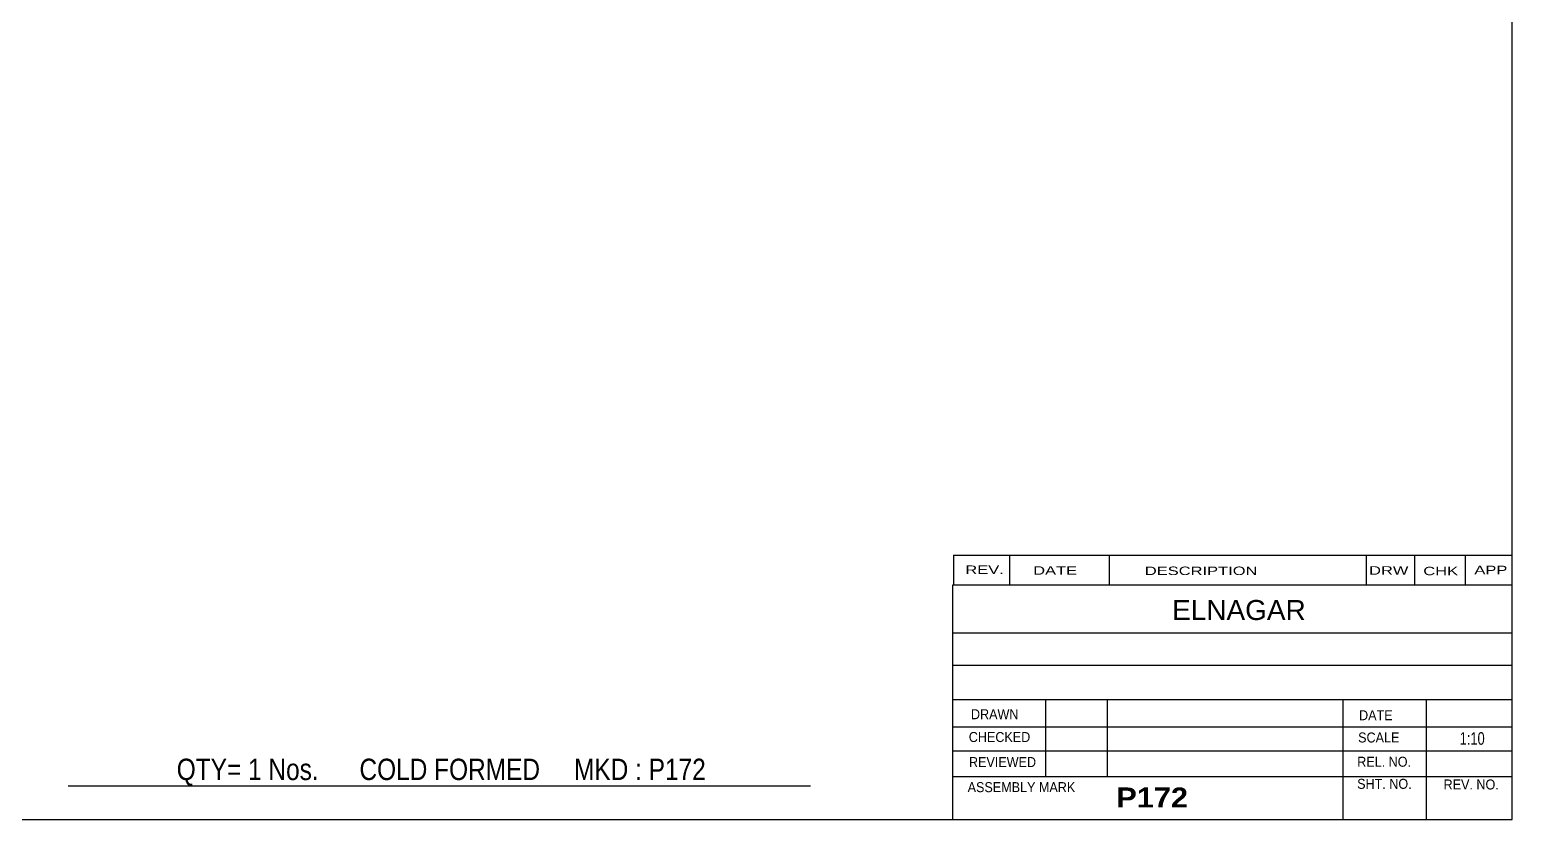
# Model space of a CAD drawing. Header units: millimetres. Extents: x -63 to 340, y -183 to 94.
# Drawn here: x 107.6 to 339.8, y -183.3 to -59.7 of the extents above; entities that cross this region are included whole.
import ezdxf

# ---------------------------------------------------------------- set-up
doc = ezdxf.new("R2010")
doc.units = ezdxf.units.MM
doc.styles.add('Arial', font='ARIAL.TTF', dxfattribs={"height": 0.2})
doc.styles.add('Arial Bold', font='ARIALBD.TTF', dxfattribs={"height": 0.2})
doc.styles.add('Arial Narrow', font='ARIALN.TTF', dxfattribs={"height": 0.2})

# ---------------------------------------------------------------- blocks, each defined once
blk = doc.blocks.new('Unknown-629081834-1869')
at = {"color": 5, "linetype": 'Continuous'}
for p, q in [((339.77, -183.35), (339.77, 93.65)), ((-60.23, -183.35), (339.77, -183.35))]:
    blk.add_line(p, q, dxfattribs=at)
blk = doc.blocks.new('CBS_NAME_BLOG-629081834-1949')
at = {"color": 7, "linetype": 'Continuous'}
for p, q in [((252.18, -146.6), (339.7, -146.6)), ((252.18, -183.3), (252.18, -146.6)), ((252.18, -154.13), (339.7, -154.13)), ((252.26, -159.19), (339.77, -159.19)), ((252.18, -164.56), (339.7, -164.56)), ((266.71, -176.66), (266.71, -164.57)), ((276.39, -176.64), (276.39, -164.57)), ((313.31, -183.3), (313.31, -164.57)), ((326.36, -183.3), (326.36, -164.56)), ((252.19, -168.86), (339.77, -168.84)), ((252.18, -172.6), (339.7, -172.6)), ((252.18, -176.65), (339.7, -176.65)), ((252.18, -183.35), (339.77, -183.35))]:
    blk.add_line(p, q, dxfattribs=at)
at = {"color": 3, "linetype": 'Continuous', "style": 'Arial'}
blk.add_text('ELNAGAR', height=3.133, dxfattribs=at).set_placement((286.51, -152.13))
at = {"color": 3, "linetype": 'Continuous'}
for s, height, style, width, p in [('DRAWN', 1.566, 'Arial', 0.9, (255.01, -167.67)), ('DATE', 1.566, 'Arial', 0.9, (315.78, -167.83)), ('CHECKED', 1.566, 'Arial', 0.9, (254.67, -171.24)), ('SCALE', 1.566, 'Arial', 0.9, (315.63, -171.31)), ('1:10', 1.957, 'Arial Narrow', 0.9, (331.52, -171.66)), ('REVIEWED', 1.566, 'Arial', 0.9, (254.7, -175.16)), ('REL. NO.', 1.566, 'Arial', 0.9, (315.49, -175.11)), ('ASSEMBLY MARK', 1.5663, 'Arial', 0.9, (254.49, -179.09)), ('P172', 3.131, 'Arial Bold', 1.1, (277.76, -181.49)), ('SHT. NO.', 1.566, 'Arial', 0.9, (315.48, -178.57)), ('REV. NO.', 1.566, 'Arial', 0.9, (329.01, -178.67))]:
    blk.add_text(s, height=height, dxfattribs=dict(at, style=style, width=width)).set_placement(p)
blk = doc.blocks.new('CBS_CALLOFF-629081834-1948')
at = {"color": 7, "linetype": 'Continuous'}
blk.add_line((113.65, -178.08), (229.88, -178.1), dxfattribs=at)
at = {"color": 3, "linetype": 'Continuous', "style": 'Arial Narrow'}
blk.add_text('QTY= 1 Nos.      COLD FORMED     MKD : P172', height=3.3405, dxfattribs=at).set_placement((130.66, -177.19))
blk = doc.blocks.new('CBS_REVISION-629081834-1950')
at = {"color": 7, "linetype": 'Continuous'}
for p, q in [((252.27, -141.96), (252.27, -146.6)), ((252.27, -141.97), (339.77, -141.97)), ((261.06, -141.97), (261.06, -146.6)), ((276.66, -141.97), (276.66, -146.53)), ((316.91, -141.97), (316.91, -146.59)), ((324.46, -141.97), (324.46, -146.6)), ((332.4, -141.97), (332.4, -146.6)), ((252.27, -146.6), (339.77, -146.6))]:
    blk.add_line(p, q, dxfattribs=at)
at = {"color": 7, "style": 'Arial Narrow', "width": 1.7}
for s, height, p in [('REV.', 1.326, (254.13, -144.92)), ('DATE', 1.326, (264.75, -145.04)), ('DESCRIPTION', 1.3257, (282.23, -145.09)), ('DRW', 1.326, (317.34, -145.03)), ('CHK', 1.326, (325.83, -145.12)), ('APP', 1.326, (333.83, -144.96))]:
    blk.add_text(s, height=height, dxfattribs=at).set_placement(p)

msp = doc.modelspace()

# ---------------------------------------------------------------- block references
for name in ['Unknown-629081834-1869', 'CBS_REVISION-629081834-1950', 'CBS_NAME_BLOG-629081834-1949', 'CBS_CALLOFF-629081834-1948']:
    msp.add_blockref(name, (0, 0))

doc.saveas('drawing.dxf')
